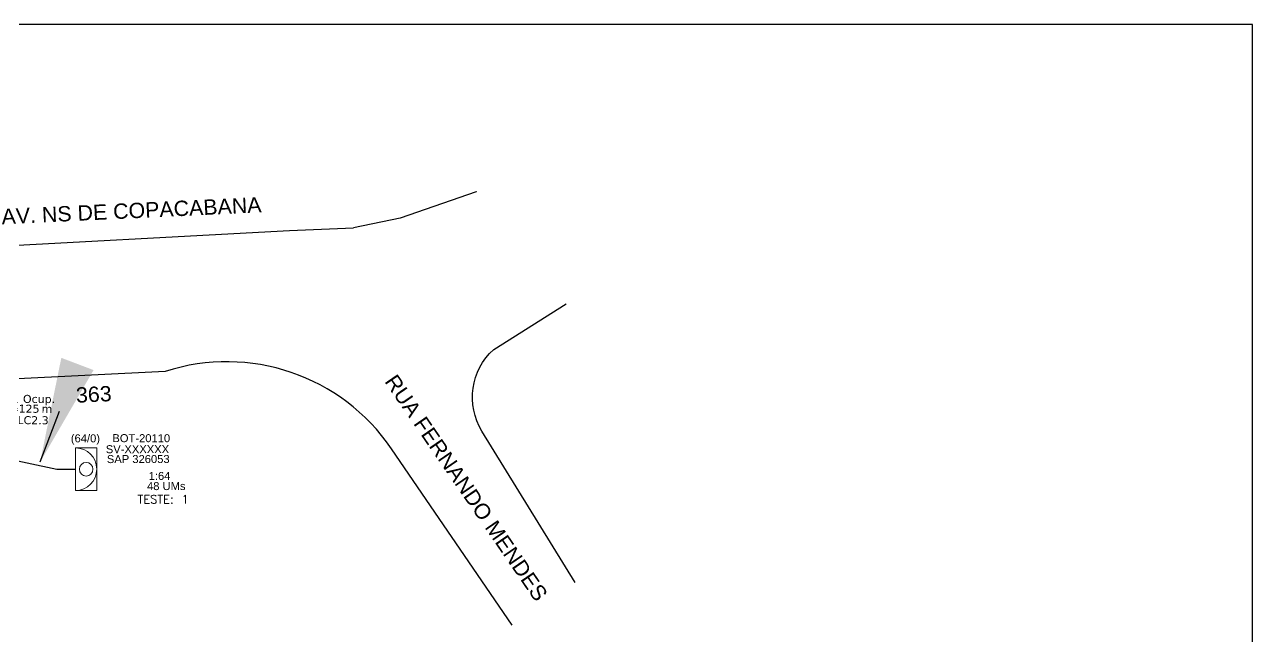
# Model space of a CAD drawing. Header units: millimetres. Extents: x 35553 to 36391, y 58449 to 59043.
# Drawn here: x 36098.6 to 36391.2, y 58896.7 to 59042.6 of the extents above; entities that cross this region are included whole.
import ezdxf
from ezdxf.enums import TextEntityAlignment as Align

# ---------------------------------------------------------------- set-up
doc = ezdxf.new("R2010")
doc.units = ezdxf.units.MM
doc.layers.add("20.0-LEGENDA DOS CDO'S", color=1, linetype='Continuous', lineweight=0)
doc.layers.add('20.1-CDO_INTERIOR', color=1, linetype='Continuous', lineweight=0)
for name, color, linetype in [('CAP a instalar', 1, 'FENCELINE1'), ('label_cabos', 7, 'Continuous'), ('MUB', 252, 'Continuous'), ('surveys', 7, 'Continuous')]:
    doc.layers.add(name, color=color, linetype=linetype)
doc.styles.add('ARIAL', font='arial.ttf')
doc.styles.add('ROMANS', font='romans.shx')
doc.styles.add('siredit', font='verdana.ttf')
doc.linetypes.add('FENCELINE1', pattern='A,0.25,-0.1,[133,ltypeshp.shx,S=0.1,R=0,X=-0.1,Y=0],-0.1,1', length=1.45)
doc.dimstyles.new('CC', dxfattribs={"dimtxt": 1, "dimasz": 2, "dimexe": 0.18, "dimexo": 0.0625, "dimgap": 0.09, "dimtad": 0, "dimdec": 0, "dimrnd": 1, "dimzin": 0, "dimdsep": 46, "dimtxsty": 'siredit', "dimblk": 'NONE', "dimcen": 0, "dimse1": 1, "dimse2": 1, "dimsd1": 1, "dimsd2": 1, "dimclrt": 7, "dimadec": 0, "dimazin": 0, "dimtfac": 1, "dimtdec": 0, "dimtofl": 0, "dimtmove": 0, "dimatfit": 3, "dimfxl": 0, "dimtolj": 1, "dimtzin": 0, "dimarcsym": 0})

# ---------------------------------------------------------------- blocks, each defined once
blk = doc.blocks.new('Teste  FTTH')
at = {"color": 0, "lineweight": 0, "style": 'ROMANS'}
for tag, p in [('TESTE', (-2.302, -0.29)), ('QTDE', (0.212, -0.29))]:
    blk.add_attdef(tag, p, '', height=0.48, dxfattribs=at)
for tag, p, flags in [('FID', (-2.227, -1.253), 1), ('FATOR', (-2.227, -2.028), 3), ('ID_ATIVIDADE', (-2.227, -2.716), 3)]:
    blk.add_attdef(tag, p, '', height=0.48, dxfattribs=dict(at, flags=flags))
blk = doc.blocks.new('Inst CB DT OCUP CFOA-SM-ASU-120-S-12')
at = {"layer": 'label_cabos', "color": 0, "style": 'siredit'}
for tag, flags, p in [('ID_ATIVIDADE', 3, (1.31, 2.67)), ('FATOR', 1, (11.56, 2.55))]:
    blk.add_attdef(tag, text='', height=1, rotation=359.69, dxfattribs=dict(at, flags=flags)).set_placement(p, align=Align.MIDDLE_CENTER)
for tag, p in [('DESTINO_CABO', (3.13, 1.26)), ('TIPO_CABO', (13.11, 1.24)), ('TIPO_CABO', (1.26, 0)), ('CABO', (4.69, -0.05)), ('/', (7.71, -0.05)), ('LANCE', (10.91, 0)), ('UND', (15.96, 0)), ('FID', (13.15, -1.41))]:
    blk.add_attdef(tag, text='', height=1, rotation=359.69, dxfattribs=at).set_placement(p, align=Align.MIDDLE_CENTER)
blk.add_attdef('QTDE', (12.43, -0.47), '', height=1, rotation=359.69, dxfattribs=at)
blk = doc.blocks.new('_None')

msp = doc.modelspace()

# ---------------------------------------------------------------- linework, layer by layer
msp.add_lwpolyline([(35552.65, 58448.6), (36391.22, 58448.6), (36391.22, 59042.6), (35552.65, 59042.6), (35552.65, 58448.6)])
at = {"layer": '20.1-CDO_INTERIOR', "color": 0, "lineweight": 18}
msp.add_lwpolyline([(36115.76, 58931.55), (36115.76, 58941.68), (36110.69, 58941.68), (36110.69, 58931.54)], close=True, dxfattribs=at)
msp.add_circle((36113.23, 58936.61), 1.62, dxfattribs=at)
msp.add_arc((36110.69, 58936.61), 5.07, 270.0276, 90.0276, dxfattribs=at)
at = {"layer": 'CAP a instalar', "color": 0, "linetype": 'FENCELINE1', "ltscale": 5}
for p, q in [((36001.51, 58958.8), (36106.21, 58936.61)), ((36106.21, 58936.61), (36110.69, 58936.61))]:
    msp.add_line(p, q, dxfattribs=at)
at = {"layer": 'MUB'}
for points in [[(36206.23, 59002.78), (36206.19, 59002.76), (36188.09, 58996.49), (36176.95, 58994.12)], [(35948.84, 58982.84), (36082.13, 58989.23), (36161.73, 58993.49), (36176.95, 58994.12)], [(36132.08, 58959.91), (35926.11, 58949.67), (35912, 58945.22), (35894.06, 58935), (35873.39, 58921.41)]]:
    msp.add_lwpolyline(points, dxfattribs=at)
for points in [[(36229.78, 58909.57), (36207.58, 58945.67, -0.361157), (36210.37, 58965.17), (36227.68, 58976.06)], [(36214.75, 58899.43), (36186, 58941.5, 0.332629), (36132.08, 58959.91)]]:
    msp.add_lwpolyline(points, format="xyb", dxfattribs=at)

# ---------------------------------------------------------------- block references
at = {"layer": "20.0-LEGENDA DOS CDO'S", "color": 0, "lineweight": 0, "xscale": 4.173432959302842, "yscale": 4.173432959302842, "zscale": 4.173432959302842, "rotation": 0.004078562105398154}
msp.add_blockref('Teste  FTTH', (36135.1, 58929.66), dxfattribs=at).add_auto_attribs({'TESTE': 'TESTE:', 'QTDE': '1'})
at = {"layer": 'label_cabos', "color": 0, "lineweight": 0}
ref = msp.add_blockref('Inst CB DT OCUP CFOA-SM-ASU-120-S-12', (36073.43, 58951), dxfattribs=dict(at, xscale=1.907310121360919, yscale=1.907310121360919, zscale=1.907310121360919))
ref.add_attrib('DESTINO_CABO', 'BOT-20110', dxfattribs={"color": 0, "height": 1.907, "rotation": 359.69, "style": 'siredit'}).set_placement((36079.4, 58953.41), align=Align.MIDDLE_CENTER)
ref.add_attrib('CABO', '12FO', dxfattribs={"color": 0, "height": 1.907, "rotation": 359.69, "style": 'siredit'}).set_placement((36082.36, 58950.9), align=Align.MIDDLE_CENTER)
ref.add_attrib('TIPO_CABO', 'Duto Ocup.', dxfattribs={"color": 0, "height": 1.907, "rotation": 359.69, "style": 'siredit'}).set_placement((36098.43, 58953.37), align=Align.MIDDLE_CENTER)
ref.add_attrib('/', '/', dxfattribs={"color": 0, "height": 1.91, "rotation": 359.69, "style": 'siredit'}).set_placement((36088.14, 58950.9), align=Align.MIDDLE_CENTER)
ref.add_attrib('TIPO_CABO', 'ASU - ', dxfattribs={"color": 0, "height": 1.907, "rotation": 359.69, "style": 'siredit'}).set_placement((36075.83, 58950.99), align=Align.MIDDLE_CENTER)
ref.add_attrib('FID', '01.LC2.3', dxfattribs={"color": 0, "height": 1.907, "rotation": 359.69, "style": 'siredit'}).set_placement((36098.5, 58948.3), align=Align.MIDDLE_CENTER)
ref.add_attrib('LANCE', 'CC=', dxfattribs={"color": 0, "height": 1.907, "rotation": 359.69, "style": 'siredit'}).set_placement((36094.23, 58951), align=Align.MIDDLE_CENTER)
ref.add_attrib('QTDE', '125', (36097.13, 58950.09), dxfattribs={"color": 0, "height": 1.907, "rotation": 359.69, "style": 'siredit'})
ref.add_attrib('UND', 'm', dxfattribs={"color": 0, "height": 1.91, "rotation": 359.69, "style": 'siredit'}).set_placement((36103.87, 58951), align=Align.MIDDLE_CENTER)

# ---------------------------------------------------------------- texts
at = {"layer": "20.0-LEGENDA DOS CDO'S", "color": 0, "style": 'ARIAL'}
msp.add_text('(64/0)', height=1.907, rotation=0.0828, dxfattribs=at).set_placement((36113.06, 58943.02), align=Align.CENTER)
for s, rotation, p in [('BOT-20110', 359.9372, (36119.48, 58943.06)), ('SV-XXXXXX', 0.0828, (36117.91, 58940.42)), ('SAP 326053', 0.0828, (36118.17, 58938.07)), ('1:64', 0.0828, (36128.13, 58934.05)), ('48 UMs', 0.0828, (36127.74, 58931.63))]:
    msp.add_text(s, height=1.907, rotation=rotation, dxfattribs=at).set_placement(p)
at = {"layer": 'MUB', "style": 'ARIAL'}
for s, rotation, p in [('AV. NS DE COPACABANA', 2.6426, (36093.15, 58994.99)), ('RUA FERNANDO MENDES', 304.478, (36184.22, 58957.53))]:
    msp.add_text(s, height=3.6477, rotation=rotation, dxfattribs=at).set_placement(p)
at = {"layer": 'surveys', "style": 'ARIAL'}
msp.add_text('363', height=3.648, rotation=2.7472, dxfattribs=at).set_placement((36115.05, 58954.47), align=Align.MIDDLE_CENTER)

# ---------------------------------------------------------------- leaders
at = {"layer": 'label_cabos'}
msp.add_leader([(36102.27, 58938.33), (36106.89, 58950.48)], dimstyle='CC', override={"dimasz": 25, "dimgap": 0.09, "dimtad": 0}, dxfattribs=at)

doc.saveas('drawing.dxf')
